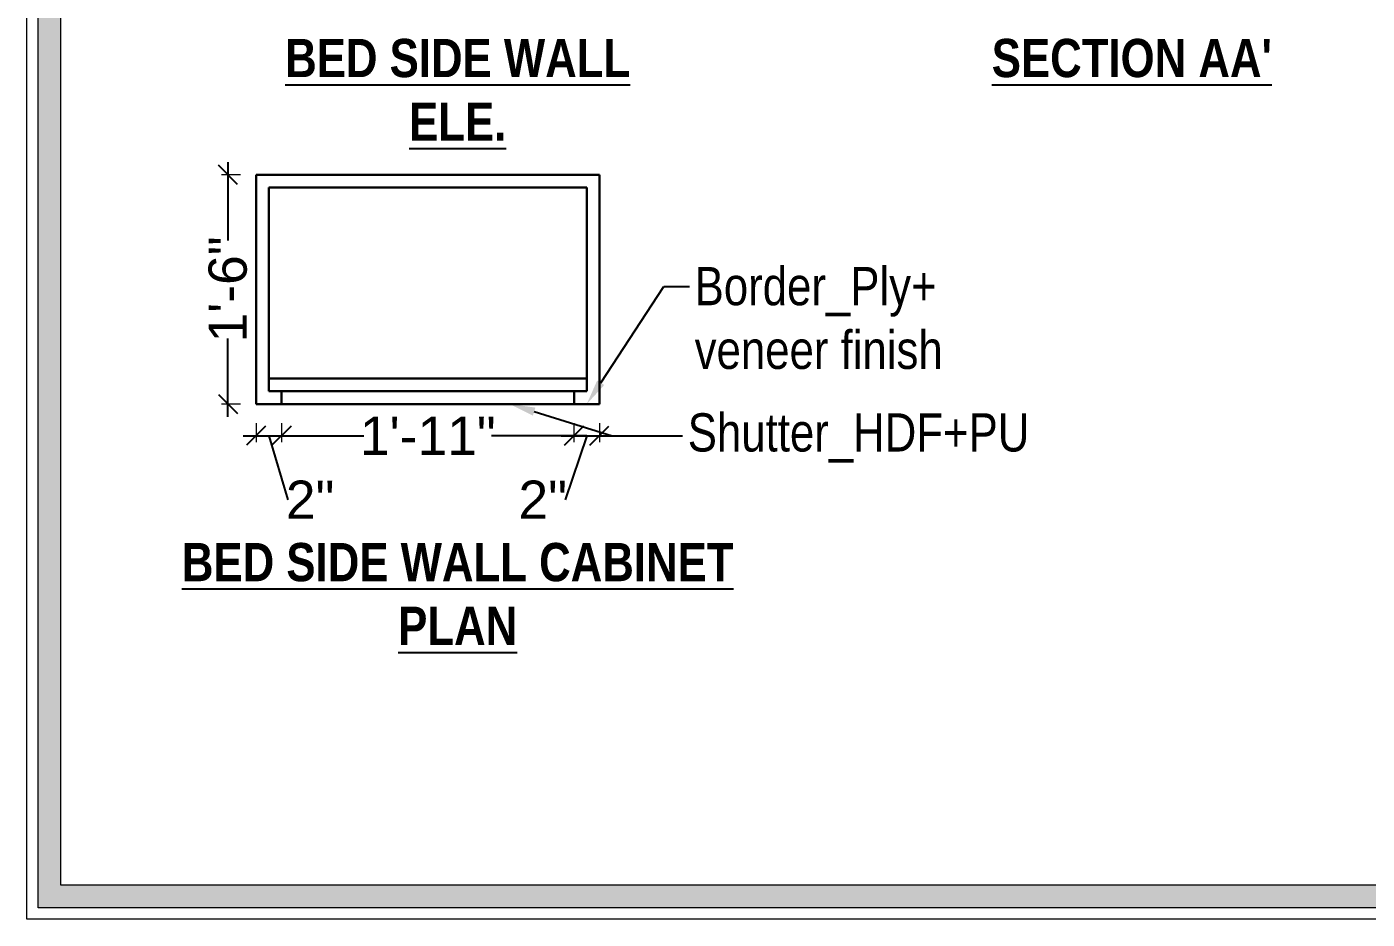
# Model space of a CAD drawing. Header units: millimetres. Extents: x 56222 to 3066687, y -650199 to -121287.
# Drawn here: x 135379.2 to 135484.5, y -182939 to -182868.9 of the extents above; entities that cross this region are included whole.
import ezdxf
from ezdxf import colors
from ezdxf.entities.mleader import LeaderData, LeaderLine
from ezdxf.math import Vec2, Vec3

# ---------------------------------------------------------------- set-up
doc = ezdxf.new("R2010")
doc.units = ezdxf.units.MM
doc.header["$MEASUREMENT"] = 0
doc.header["$PDMODE"] = 35
doc.linetypes.add('DASHEDX2', pattern=[1.5, 1, -0.5])
doc.layers.get('Defpoints').update_dxf_attribs({"color": 220})
for name, color, linetype, lineweight in [('Dimension', 10, 'DASHEDX2', 20), ('FURNITURE', 32, 'Continuous', 9), ('Labelling', 1, 'Continuous', 25), ('Text', 7, 'Continuous', 15), ('wall', 7, 'Continuous', 30)]:
    doc.layers.add(name, color=color, linetype=linetype, lineweight=lineweight)
doc.styles.add('Arial', font='arial.ttf')
doc.styles.add('style4', font='ARIALN.TTF')
doc.dimstyles.new('Archana', dxfattribs={"dimtxt": 3, "dimasz": 1.5, "dimexe": 0.5, "dimexo": 0.5, "dimgap": 0, "dimtad": 0, "dimzin": 0, "dimdsep": 46, "dimlunit": 4, "dimtxsty": 'Arial', "dimblk": 'OBLIQUE', "dimcen": 0, "dimdle": 1, "dimclrd": 1, "dimclre": 1, "dimclrt": 5, "dimadec": 0, "dimazin": 0, "dimtfac": 1, "dimtofl": 0, "dimtmove": 1, "dimatfit": 3, "dimfxl": 1, "dimfxlon": 1, "dimtolj": 1, "dimtzin": 0, "dimlwd": 25, "dimlwe": -1, "dimarcsym": 0})

# ---------------------------------------------------------------- blocks, each defined once
blk = doc.blocks.new('_Oblique')
at = {"layer": 'wall', "color": 0, "lineweight": -2}
blk.add_line((-0.5, -0.5), (0.5, 0.5), dxfattribs=at)
blk = doc.blocks.new('*D478')
at = {"layer": 'Defpoints', "color": 0, "lineweight": 30, "transparency": 16777216}
for p in [(135395.03, -182880.5), (135397.24, -182880.5), (135397.24, -182898.5)]:
    blk.add_point(p, dxfattribs=at)
at = {"layer": 'FURNITURE', "color": 1, "lineweight": 25, "transparency": 16777216}
for p, q in [((135395.03, -182879.5), (135395.03, -182885.65)), ((135395.03, -182899.5), (135395.03, -182893.35))]:
    blk.add_line(p, q, dxfattribs=at)
at = {"layer": 'FURNITURE', "color": 1, "transparency": 16777216}
for p, q in [((135396.03, -182880.5), (135394.53, -182880.5)), ((135396.03, -182898.5), (135394.53, -182898.5))]:
    blk.add_line(p, q, dxfattribs=at)
at = {"layer": 'FURNITURE', "color": 1, "lineweight": 25, "transparency": 16777216, "xscale": 1.5, "yscale": 1.5, "zscale": 1.5}
for p, rotation in [((135395.03, -182880.5), 90), ((135395.03, -182898.5), 270)]:
    blk.add_blockref('_Oblique', p, dxfattribs=dict(at, rotation=rotation))
at = {"layer": 'FURNITURE', "color": 5, "lineweight": 30, "transparency": 16777216, "insert": (135395.03, -182889.5), "char_height": 3, "attachment_point": 5, "rotation": 90, "style": 'Arial'}
blk.add_mtext('\\A1;1\'-6"', dxfattribs=at)
blk = doc.blocks.new('*D479')
at = {"layer": 'Defpoints', "color": 0, "lineweight": 30, "transparency": 16777216}
for p in [(135397.24, -182898.5), (135399.24, -182898.5), (135399.24, -182900.99)]:
    blk.add_point(p, dxfattribs=at)
at = {"layer": 'FURNITURE', "color": 1, "transparency": 16777216}
for p, q in [((135397.24, -182899.99), (135397.24, -182901.49)), ((135399.24, -182899.99), (135399.24, -182901.49))]:
    blk.add_line(p, q, dxfattribs=at)
at = {"layer": 'FURNITURE', "color": 1, "lineweight": 25, "transparency": 16777216}
for p, q in [((135396.24, -182900.99), (135400.24, -182900.99)), ((135398.24, -182900.99), (135399.74, -182906.01))]:
    blk.add_line(p, q, dxfattribs=at)
at = {"layer": 'FURNITURE', "color": 1, "lineweight": 25, "transparency": 16777216, "xscale": 1.5, "yscale": 1.5, "zscale": 1.5, "rotation": 180}
blk.add_blockref('_Oblique', (135397.24, -182900.99), dxfattribs=at)
at = {"layer": 'FURNITURE', "color": 1, "lineweight": 25, "transparency": 16777216, "xscale": 1.5, "yscale": 1.5, "zscale": 1.5}
blk.add_blockref('_Oblique', (135399.24, -182900.99), dxfattribs=at)
at = {"layer": 'FURNITURE', "color": 5, "lineweight": 30, "transparency": 16777216, "insert": (135401.49, -182906.01), "char_height": 3, "attachment_point": 5, "style": 'Arial'}
blk.add_mtext('\\A1;2"', dxfattribs=at)
blk = doc.blocks.new('*D480')
at = {"layer": 'Defpoints', "color": 0, "lineweight": 30, "transparency": 16777216}
for p in [(135399.24, -182898.5), (135422.21, -182898.5), (135422.21, -182900.99)]:
    blk.add_point(p, dxfattribs=at)
at = {"layer": 'FURNITURE', "color": 1, "transparency": 16777216}
for p, q in [((135399.24, -182899.99), (135399.24, -182901.49)), ((135422.21, -182899.99), (135422.21, -182901.49))]:
    blk.add_line(p, q, dxfattribs=at)
at = {"layer": 'FURNITURE', "color": 1, "lineweight": 25, "transparency": 16777216}
for p, q in [((135398.24, -182900.99), (135405.71, -182900.99)), ((135423.21, -182900.99), (135415.74, -182900.99))]:
    blk.add_line(p, q, dxfattribs=at)
at = {"layer": 'FURNITURE', "color": 1, "lineweight": 25, "transparency": 16777216, "xscale": 1.5, "yscale": 1.5, "zscale": 1.5, "rotation": 180}
blk.add_blockref('_Oblique', (135399.24, -182900.99), dxfattribs=at)
at = {"layer": 'FURNITURE', "color": 1, "lineweight": 25, "transparency": 16777216, "xscale": 1.5, "yscale": 1.5, "zscale": 1.5}
blk.add_blockref('_Oblique', (135422.21, -182900.99), dxfattribs=at)
at = {"layer": 'FURNITURE', "color": 5, "lineweight": 30, "transparency": 16777216, "insert": (135410.73, -182900.99), "char_height": 3, "attachment_point": 5, "style": 'Arial'}
blk.add_mtext('\\A1;1\'-11"', dxfattribs=at)
blk = doc.blocks.new('*D481')
at = {"layer": 'Defpoints', "color": 0, "lineweight": 30, "transparency": 16777216}
for p in [(135422.21, -182898.5), (135424.21, -182898.5), (135424.21, -182900.99)]:
    blk.add_point(p, dxfattribs=at)
at = {"layer": 'FURNITURE', "color": 1, "transparency": 16777216}
for p, q in [((135422.21, -182899.99), (135422.21, -182901.49)), ((135424.21, -182899.99), (135424.21, -182901.49))]:
    blk.add_line(p, q, dxfattribs=at)
at = {"layer": 'FURNITURE', "color": 1, "lineweight": 25, "transparency": 16777216}
for p, q in [((135421.21, -182900.99), (135425.21, -182900.99)), ((135423.21, -182900.99), (135421.51, -182906.01))]:
    blk.add_line(p, q, dxfattribs=at)
at = {"layer": 'FURNITURE', "color": 1, "lineweight": 25, "transparency": 16777216, "xscale": 1.5, "yscale": 1.5, "zscale": 1.5, "rotation": 180}
blk.add_blockref('_Oblique', (135422.21, -182900.99), dxfattribs=at)
at = {"layer": 'FURNITURE', "color": 1, "lineweight": 25, "transparency": 16777216, "xscale": 1.5, "yscale": 1.5, "zscale": 1.5}
blk.add_blockref('_Oblique', (135424.21, -182900.99), dxfattribs=at)
at = {"layer": 'FURNITURE', "color": 5, "lineweight": 30, "transparency": 16777216, "insert": (135419.76, -182906.01), "char_height": 3, "attachment_point": 5, "style": 'Arial'}
blk.add_mtext('\\A1;2"', dxfattribs=at)

msp = doc.modelspace()

# ---------------------------------------------------------------- hatches: boundary and pattern name
at = {"layer": 'Dimension', "linetype": 'Continuous', "true_color": 0xd39e00}
h = msp.add_hatch(color=42, dxfattribs=at)
h.paths.add_polyline_path([(135380.125, -182759.496), (135380.125, -182938.06), (135633.813, -182938.06), (135633.813, -182759.496)])
h.paths.add_polyline_path([(135381.906, -182761.276), (135632.033, -182761.276), (135632.033, -182936.28), (135381.906, -182936.28)], flags=16)

# ---------------------------------------------------------------- linework, layer by layer
at = {"layer": 'Dimension', "color": 42, "linetype": 'Continuous', "true_color": 0xd39e00}
for points in [[(135379.235, -182758.605), (135634.703, -182758.605), (135634.703, -182938.95), (135379.235, -182938.95)], [(135380.125, -182759.496), (135633.813, -182759.496), (135633.813, -182938.06), (135380.125, -182938.06)], [(135381.906, -182761.276), (135632.033, -182761.276), (135632.033, -182936.28), (135381.906, -182936.28)]]:
    msp.add_lwpolyline(points, close=True, dxfattribs=at)
at = {"layer": 'FURNITURE', "lineweight": 30}
for p, q in [((135397.238, -182880.501), (135397.238, -182898.501)), ((135424.214, -182880.501), (135397.238, -182880.501)), ((135424.214, -182898.501), (135424.214, -182880.501)), ((135398.238, -182881.501), (135398.238, -182897.501)), ((135423.214, -182881.501), (135398.238, -182881.501)), ((135423.214, -182897.501), (135423.214, -182881.501)), ((135398.238, -182896.501), (135423.214, -182896.501)), ((135398.238, -182897.501), (135399.238, -182897.501)), ((135399.238, -182898.501), (135399.238, -182897.501)), ((135399.238, -182897.501), (135422.214, -182897.501)), ((135422.214, -182898.501), (135422.214, -182897.501)), ((135423.214, -182897.501), (135422.214, -182897.501)), ((135397.238, -182898.501), (135399.238, -182898.501)), ((135399.238, -182898.501), (135422.214, -182898.501)), ((135422.214, -182898.501), (135424.214, -182898.501))]:
    msp.add_line(p, q, dxfattribs=at)

# ---------------------------------------------------------------- texts
at = {"layer": 'Labelling', "color": 251, "true_color": 0x636466, "char_height": 3, "attachment_point": 5, "style": 'style4'}
for s, insert in [('{\\fArial Narrow|b1|i0|c0|p34;\\LBED SIDE WALL \\PELE.}', (135413.077, -182873.829)), ("{\\fArial Narrow|b1|i0|c0|p34;\\LSECTION AA'}", (135466.026, -182871.35)), ('{\\fArial Narrow|b1|i0|c0|p34;\\LBED SIDE WALL CABINET \\PPLAN}', (135413.077, -182913.412))]:
    msp.add_mtext_dynamic_manual_height_columns(s, width=79.10806, gutter_width=1, heights=[0], dxfattribs=dict(at, insert=insert))

# ---------------------------------------------------------------- dimensions: what is measured, and where the dimension line sits
at = {"layer": 'FURNITURE', "lineweight": 30}
dim = msp.add_linear_dim(base=(135395.03, -182880.501), p1=(135397.238, -182898.501), p2=(135397.238, -182880.501), angle=90, dimstyle='Archana', dxfattribs=at)
dim.commit()
dim.dimension.update_dxf_attribs({"geometry": '*D478', "text_midpoint": (135395.03, -182889.501)})
for base, p1, p2, picture, middle in [((135399.238, -182900.988), (135397.238, -182898.501), (135399.238, -182898.501), '*D479', (135399.744, -182906.007)), ((135422.214, -182900.988), (135399.238, -182898.501), (135422.214, -182898.501), '*D480', (135410.726, -182900.988))]:
    dim = msp.add_linear_dim(base=base, p1=p1, p2=p2, dimstyle='Archana', dxfattribs=at)
    dim.commit()
    dim.dimension.update_dxf_attribs({"geometry": picture, "text_midpoint": middle})
dim = msp.add_linear_dim(base=(135424.214, -182900.988), p1=(135422.214, -182898.501), p2=(135424.214, -182898.501), dimstyle='Archana', dxfattribs=at)
dim.commit()
dim.dimension.update_dxf_attribs({"geometry": '*D481', "text_midpoint": (135421.508, -182906.007), "dimtype": 160})

# ---------------------------------------------------------------- leaders
at = {"layer": 'Text', "color": 1, "lineweight": 0, "ltscale": 20}
ml = msp.add_multileader_mtext('Standard', dxfattribs=at)
ml.set_content('Border_Ply+\\Pveneer finish', color=1, style='style4')
ml.set_leader_properties()
ml.build(insert=Vec2(0, 0))
ml.multileader.update_dxf_attribs({"dogleg_length": 2.025, "arrow_head_size": 2})
ctx = ml.context
ctx.base_point, ctx.char_height, ctx.arrow_head_size, ctx.landing_gap_size, ctx.plane_origin = Vec3(135431.288, -182889.264), 3, 2, 0.4, Vec3(135379.805, -182873.567)
notes = []
notes.append((ctx, [(0, (1, 1, 0), (135429.264, -182889.264), (1, 0), 2.025, [(0, [(135423.214, -182898.501)], 0, [])])]))
ctx.mtext.insert = Vec3(135431.688, -182887.739)
ml = msp.add_multileader_mtext('Standard', dxfattribs=at)
ml.set_content('Shutter_HDF+PU', color=1, style='style4')
ml.set_leader_properties()
ml.build(insert=Vec2(0, 0))
ml.multileader.update_dxf_attribs({"dogleg_length": 2.025, "arrow_head_size": 2})
ctx = ml.context
ctx.base_point, ctx.char_height, ctx.arrow_head_size, ctx.landing_gap_size, ctx.plane_origin = Vec3(135430.746, -182900.988), 3, 2, 0.4, Vec3(135379.805, -182890.755)
notes.append((ctx, [(0, (1, 1, 0), (135425.214, -182900.988), (1, 0), 5.532, [(0, [(135417.172, -182898.501)], 0, [])])]))
ctx.mtext.insert = Vec3(135431.146, -182899.227)
for ctx, leaders in notes:
    for number, flags, end, landing, length, lines in leaders:
        leader = LeaderData()
        leader.index, (leader.has_last_leader_line, leader.has_dogleg_vector, leader.attachment_direction) = number, flags
        leader.last_leader_point, leader.dogleg_vector, leader.dogleg_length = Vec3(end), Vec3(landing), length
        for number, points, colour, breaks in lines:
            line = LeaderLine()
            line.index, line.vertices, line.color, line.breaks = number, Vec3.list(points), colors.encode_raw_color(colour), breaks
            leader.lines.append(line)
        ctx.leaders.append(leader)

doc.saveas('drawing.dxf')
